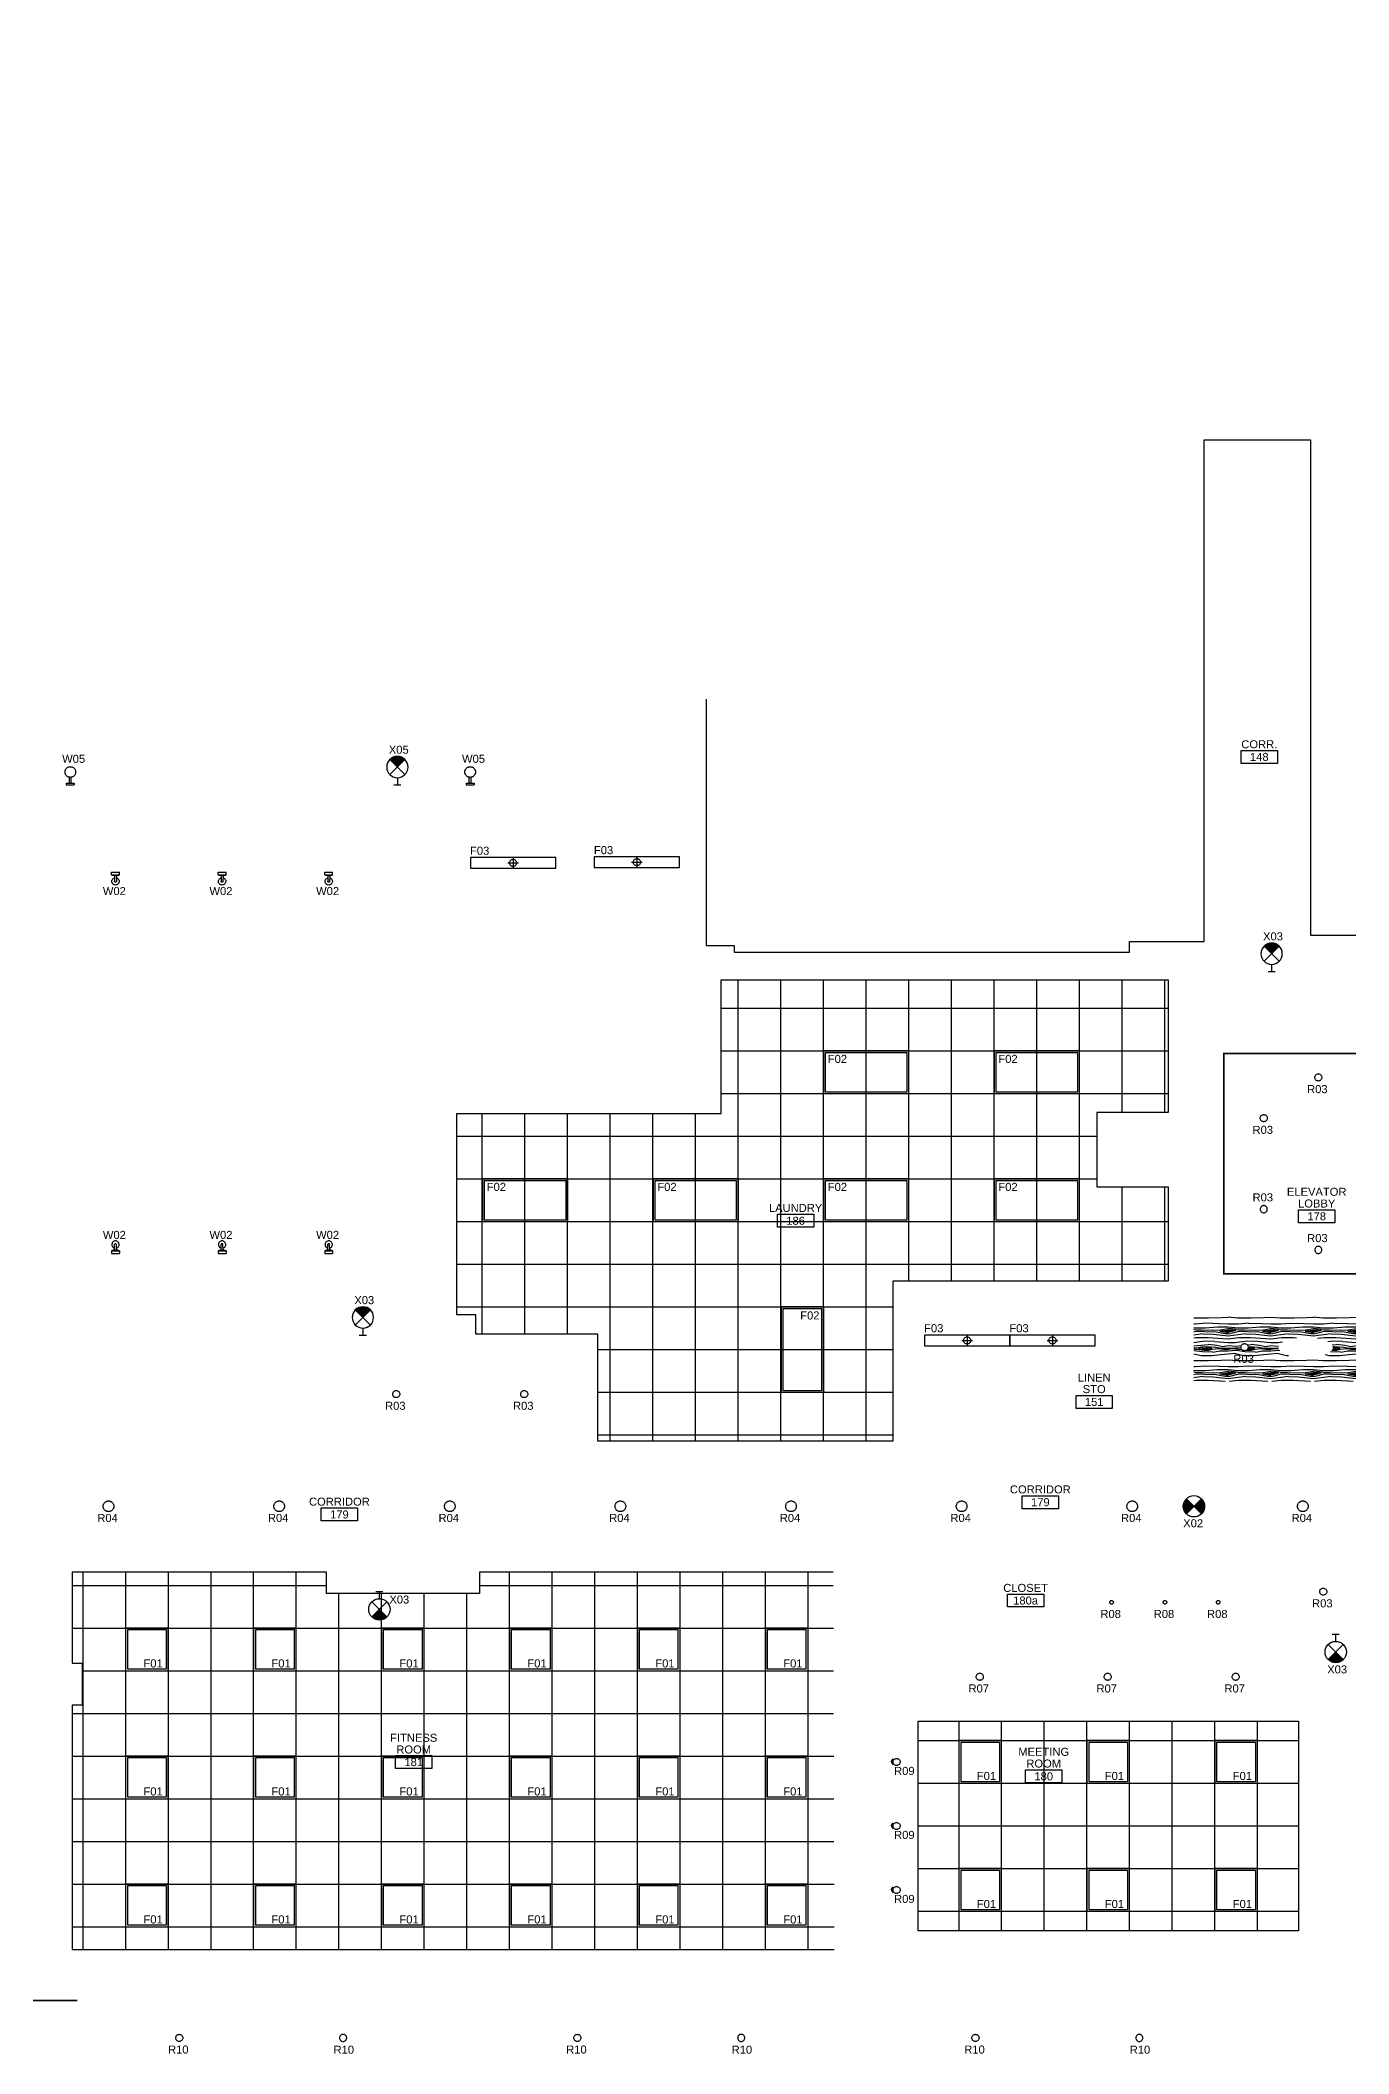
# Model space of a CAD drawing. Extents: x 5683 to 9752, y 823 to 3054.
# Drawn here: x 7108 to 7844, y 835 to 1968 of the extents above; entities that cross this region are included whole.
import ezdxf
from ezdxf.enums import TextEntityAlignment as Align
from ezdxf.xclip import XClip

# ---------------------------------------------------------------- set-up
doc = ezdxf.new("R2010")
doc.units = 0
doc.header["$LTSCALE"] = 48
doc.header["$MEASUREMENT"] = 0
doc.header["$XCLIPFRAME"] = 0
doc.linetypes.add('HIDDEN2', pattern=[0.1875, 0.125, -0.0625])
doc.linetypes.add('PHANTOM2', pattern=[1.25, 0.625, -0.125, 0.125, -0.125, 0.125, -0.125])
for name, color, linetype in [('_0_Objects', 8, 'Continuous'), ('A-Clng-Fixture', 8, 'Continuous'), ('A-Clng-Grid', 8, 'Continuous'), ('A-Tag-Rm(48)', 8, 'Continuous')]:
    doc.layers.add(name, color=color, linetype=linetype)
doc.styles.get("Standard").update_dxf_attribs({"font": 'arial.ttf'})
pattern_1 = [(45, (18.6875, 1882.125), (-0.088388348, 0.088388348), [])]

# ---------------------------------------------------------------- blocks, each defined once
blk = doc.blocks.new('JELLY JAR WALL SCONCE')
for p, q in [((-2.2, 1.5), (2.2, 1.5)), ((-2.2, 1.5), (-2.2, 0)), ((-2.2, 0), (2.2, 0)), ((-0.6, 2), (-0.5, 5.1)), ((0.6, 2), (0.5, 5.1)), ((2.2, 1.5), (2.2, 0))]:
    blk.add_line(p, q)
for centre, radius, start, end in [((0, -3.3), 5.31, 64.9424, 115.0576), ((0, 5.1), 2.06, 286.3551, 253.6449), ((0, 5.1), 0.503, 355.3832, 184.6168)]:
    blk.add_arc(centre, radius, start, end)
blk.add_attdef('WXX', (-7.1, 8.3), '', height=4.5)
blk = doc.blocks.new('3IN ROUND DL')
blk.add_circle((0, 0), 2)
blk.add_attdef('RXX', (-6.3125, -8.8125), '', height=4.5)
blk = doc.blocks.new('6IN ROUND DL')
blk.add_circle((0, 0), 3)
blk.add_attdef('RXX', (-6.3125, -8.8125), '', height=4.5)
blk = doc.blocks.new('2X2 FLUOR')
for points in [[(0, -24), (24, -24), (24, 0), (0, 0)], [(1, -23), (23, -23), (23, -1), (1, -1)]]:
    blk.add_lwpolyline(points, close=True)
blk.add_attdef('FXX', (10.0625, -22.125), '', height=4.5)
blk = doc.blocks.new('2IN ROUND DL')
blk.add_circle((0, 0), 1)
blk.add_attdef('RXX', (-6.3125, -8.8125), '', height=4.5)
blk = doc.blocks.new('4IN ROUND WW')
for q in [(-1.7, 2), (1.7, 2)]:
    blk.add_line((0, 3), q)
blk.add_circle((0, 0), 2)
blk.add_attdef('RXX', (-6.3, -8.8), '', height=4.5)
blk = doc.blocks.new('48in Linear FLUOR')
for p, q in [((-3, 0), (3, 0)), ((0, 3), (0, -3))]:
    blk.add_line(p, q)
blk.add_lwpolyline([(-24, -3), (24, -3), (24, 3), (-24, 3)], close=True)
blk.add_circle((0, 0), 2)
blk.add_attdef('FXX', (10.2, 4.6), '', height=4.5)
blk = doc.blocks.new('2X4 FLUOR')
for points in [[(0, -24), (48, -24), (48, 0), (0, 0)], [(1, -23), (47, -23), (47, -1), (1, -1)]]:
    blk.add_lwpolyline(points, close=True)
blk.add_attdef('FXX', (34.25, -22.125), '', height=4.5)
blk = doc.blocks.new('CYLINDER WALL LIGHT')
for p, q in [((-2.3, 1), (-2.3, 0)), ((-2.3, 1), (2.2, 1)), ((-2.3, 0), (2.2, 0)), ((-0.5, 1), (-0.5, 4.3)), ((0.5, 1), (0.5, 4.3)), ((2.2, 1), (2.2, 0))]:
    blk.add_line(p, q)
blk.add_circle((0, 7.2), 3)
blk.add_attdef('WXX', (-6.4, 12), '', height=4.5)
blk = doc.blocks.new('Ceiling Plan Ground Level')
h = blk.add_hatch()
h.set_pattern_fill('WOOD_5', color=256, scale=24, pattern_type=2)
h.set_pattern_definition([(349.6952, (-2176.684, 727.855), (144.0000231, -23.999877), [2.68327, -265.64486]), (0, (-2174.044, 727.375), (24, 24), [2.64, -21.36]), (18.4349, (-2171.404, 727.375), (48.00001, 23.999962), [2.27683, -73.61782]), (172.875, (-2169.244, 728.095), (168.0000091, -23.9999588), [1.93495, -191.55924]), (174.8056, (-2171.164, 728.335), (240.0000161, -23.9998854), [2.6509, -262.43777]), (194.0362, (-2173.804, 728.575), (-72.000013, -23.999953), [2.96863, -95.98589]), (9.4623, (-2174.764, 727.855), (120.0000186, 23.9999553), [1.45987, -144.52644]), (353.6598, (-2173.324, 728.095), (-191.9999857, 24.0000379), [2.1733, -215.15594]), (185.7106, (-2171.164, 727.855), (-215.9999862, -24.0000316), [2.41198, -238.78505]), (168.6901, (-2173.564, 727.615), (96.000018, -23.999943), [1.22376, -121.1527]), (354.8056, (-2178.844, 727.615), (-240.0000161, 23.9998854), [2.6509, -262.43777]), (348.6901, (-2176.204, 727.375), (-96.000018, 23.999943), [2.44752, -119.92894]), (0, (-2173.804, 726.895), (24, 24), [2.88, -21.12]), (20.556, (-2170.924, 726.895), (120.0000443, 47.999904), [2.05056, -203.00554]), (3.8141, (-2169.0039, 727.615), (335.9999842, 24.000147), [3.60799, -357.19111]), (354.8056, (-2165.404, 727.855), (-240.0000161, 23.9998854), [2.6509, -262.43777]), (0, (-2162.764, 727.615), (24, 24), [2.64, -21.36]), (5.1944, (-2184.124, 727.615), (240.0000161, 23.9998854), [2.6509, -262.43777]), (354.8056, (-2181.484, 727.855), (-240.0000161, 23.9998854), [2.6509, -262.43777]), (0, (-2184.124, 728.095), (24, 24), [1.44, -22.56]), (5.1944, (-2182.684, 728.095), (240.0000161, 23.9998854), [2.6509, -262.43777]), (0, (-2180.044, 728.335), (24, 24), [2.4, -21.6]), (10.3048, (-2177.644, 728.335), (-144.0000231, -23.999877), [2.68327, -265.64486]), (5.1944, (-2175.004, 728.815), (240.0000161, 23.9998854), [2.6509, -262.43777]), (354.8056, (-2172.364, 729.055), (-240.0000161, 23.9998854), [2.6509, -262.43777]), (354.8056, (-2169.724, 728.815), (-240.0000161, 23.9998854), [2.6509, -262.43777]), (351.8699, (-2167.084, 728.575), (-143.9999946, 23.9999845), [3.3941, -166.3115]), (0, (-2163.724, 728.095), (24, 24), [3.6, -20.4]), (347.4712, (-2164.684, 713.695), (120.0000077, -23.9999905), [2.21268, -219.05638]), (354.2894, (-2162.524, 713.215), (-215.9999862, 24.0000316), [2.41198, -238.78505]), (8.1301, (-2164.684, 713.695), (143.9999946, 23.9999845), [1.69706, -168.00857]), (9.4623, (-2163.004, 713.935), (120.0000186, 23.9999553), [2.91972, -143.06657]), (0, (-2184.124, 714.415), (24, 24), [2.88, -21.12]), (350.5377, (-2181.244, 714.415), (-120.0000186, 23.9999553), [1.45987, -144.52644]), (201.8014, (-2179.804, 714.175), (72.0000066, 23.999998), [1.29245, -127.95151]), (192.9946, (-2181.0039, 713.695), (216.0000184, 47.99994186), [3.20201, -316.99793]), (352.875, (-2162.044, 713.695), (-168.0000091, 23.9999588), [1.93495, -191.55924]), (7.125, (-2162.044, 713.695), (168.0000091, 23.9999588), [1.93495, -191.55924]), (0, (-2184.124, 713.935), (24, 24), [1.92, -22.08]), (194.0362, (-2182.204, 713.935), (-72.000013, -23.999953), [1.97909, -96.97546]), (356.6335, (-2178.8439, 714.655), (-383.99998373, 24.0002631), [4.08706, -404.61823]), (357.7094, (-2174.7639, 714.415), (-576.0000031, 23.99989808), [6.0048, -594.47501]), (3.1798, (-2168.7639, 714.175), (408.00001206, 23.999785), [4.32667, -428.3395]), (9.4623, (-2164.444, 714.415), (120.0000186, 23.9999553), [4.37959, -141.60672]), (10.3048, (-2184.124, 712.255), (-144.0000231, -23.999877), [2.68327, -265.64486]), (15.9454, (-2181.484, 712.735), (-96.000003, -23.9999973), [3.49445, -171.22819]), (0, (-2178.124, 713.695), (24, 24), [3.12, -20.88]), (351.8699, (-2175.004, 713.695), (-143.9999946, 23.9999845), [3.3941, -166.3115]), (3.5763, (-2171.6439, 713.215), (360.0000157, 23.9997772), [3.84749, -380.90177]), (351.2538, (-2167.8039, 713.455), (167.9999841, -24.0001007), [3.1567, -312.51401]), (345.9638, (-2164.684, 712.975), (-72.000013, 23.999953), [2.96863, -95.98589]), (0, (-2161.804, 712.255), (24, 24), [1.68, -22.32]), (174.8056, (-2178.844, 714.655), (240.0000161, -23.9998854), [5.30177, -259.7869]), (355.2364, (-2184.1239, 716.095), (-264.0000227, 23.9997968), [5.77997, -283.21831]), (0, (-2178.364, 715.615), (24, 24), [5.52, -18.48]), (4.0856, (-2172.8439, 715.615), (312.0000036, 23.9999072), [6.73711, -330.11892]), (0, (-2166.124, 716.095), (24, 24), [6, -18]), (7.125, (-2184.124, 711.055), (168.0000091, 23.9999588), [5.80483, -187.68936]), (6.3402, (-2178.364, 711.775), (191.9999857, 24.0000379), [4.34659, -212.98265]), (357.5104, (-2174.0439, 712.255), (-527.99998751, 24.00042877), [5.52521, -546.99629]), (353.4802, (-2168.5239, 712.015), (-623.99999498, 71.99998861), [8.45467, -837.01325]), (3.0128, (-2184.1239, 726.655), (432.00000028, 24.0000985), [4.56631, -452.06484]), (351.8699, (-2179.564, 726.895), (-143.9999946, 23.9999845), [5.09117, -164.61446]), (357.6141, (-2174.5239, 726.175), (-552.00001257, 23.9995865), [5.76499, -570.73478]), (10.6197, (-2168.7639, 725.935), (-263.9999617, -48.000194), [3.90691, -386.78477]), (0, (-2164.924, 726.655), (24, 24), [4.8, -19.2]), (356.8202, (-2184.1239, 729.535), (-408.00001206, 23.999785), [4.32667, -428.3395]), (6.009, (-2179.8039, 729.295), (-239.99999402, -23.99998362), [4.5852, -453.93415]), (6.7098, (-2175.2439, 729.775), (-216.00002395, -23.99985315), [4.10813, -406.70568]), (354.2894, (-2171.164, 730.255), (-215.9999862, 24.0000316), [4.82395, -236.37307]), (347.9052, (-2166.3639, 729.775), (-215.99996644, 48.0001616), [3.43627, -340.19143]), (9.4623, (-2163.004, 729.055), (120.0000186, 23.9999553), [2.91972, -143.06657]), (3.8141, (-2184.1239, 724.975), (335.9999842, 24.000147), [3.60799, -357.19111]), (347.1957, (-2180.5239, 725.215), (-311.99994833, 72.0001773), [5.41464, -536.05003]), (0, (-2175.244, 724.015), (24, 24), [6, -18]), (5.4403, (-2169.2439, 724.015), (-264.0000075, -23.9998409), [5.0628, -501.21775]), (6.7098, (-2164.2039, 724.495), (-216.00002395, -23.99985315), [4.10813, -406.70568]), (0, (-2184.124, 731.215), (24, 24), [4.08, -19.92]), (8.1301, (-2180.044, 731.215), (143.9999946, 23.9999845), [6.78823, -162.9174]), (357.6141, (-2173.3239, 732.175), (-552.00001257, 23.9995865), [5.76499, -570.73478]), (354.4725, (-2167.5639, 731.935), (504.00004127, -47.99964911), [7.47475, -740.001]), (6.8428, (-2184.1239, 709.375), (-407.99998477, -48.00019195), [6.04306, -598.26151]), (0, (-2178.124, 710.095), (24, 24), [6.72, -17.28]), (356.3478, (-2171.4039, 710.095), (-744.000022613, 47.999695165), [11.30294, -1118.99258]), (0, (-2184.124, 717.775), (24, 24), [5.76, -18.24]), (4.7636, (-2178.3639, 717.775), (264.0000227, 23.9997968), [5.77997, -283.21831]), (358.1524, (-2172.6039, 718.255), (-720.00001114, 23.99986415), [7.44386, -736.94314]), (357.2737, (-2165.1639, 718.015), (-480.00000708, 23.99990443), [5.04571, -499.52539]), (354.8056, (-2184.124, 721.615), (-240.0000161, 23.9998854), [5.30177, -259.7869]), (0, (-2178.844, 721.135), (24, 24), [7.68, -16.32]), (1.9092, (-2171.1639, 721.135), (695.99997676, 24.00058179), [7.20401, -713.19588]), (3.5763, (-2163.9639, 721.375), (360.0000157, 23.9997772), [3.84749, -380.90177])])
edge = h.paths.add_edge_path()
edge.add_arc((1737.3, -1383.2), 2, 0, 360)
h.paths.add_polyline_path([(1698.8, -1377.6), (1699.1, -1377.6), (1699.3, -1377.6), (1699.6, -1377.6), (1699.9, -1377.6), (1700.1, -1377.6), (1700.4, -1377.6), (1700.6, -1377.6), (1700.9, -1377.6), (1701.2, -1377.6), (1701.4, -1377.6), (1701.7, -1377.7), (1701.9, -1377.7), (1702.2, -1377.7), (1702.5, -1377.7), (1702.7, -1377.7), (1703, -1377.7), (1703.2, -1377.8), (1703.5, -1377.8), (1703.7, -1377.8), (1704, -1377.8), (1704.2, -1377.9), (1704.5, -1377.9), (1704.7, -1377.9), (1705, -1378), (1705.2, -1378), (1705.5, -1378), (1705.7, -1378.1), (1705.9, -1378.1), (1706.2, -1378.1), (1706.4, -1378.2), (1706.7, -1378.2), (1706.9, -1378.3), (1707.1, -1378.3), (1707.3, -1378.4), (1707.6, -1378.4), (1707.8, -1378.5), (1708, -1378.5), (1708.2, -1378.6), (1708.5, -1378.6), (1708.7, -1378.7), (1708.9, -1378.7), (1709.1, -1378.8), (1709.3, -1378.9), (1709.5, -1378.9), (1709.7, -1379), (1709.9, -1379.1), (1710.1, -1379.1), (1710.3, -1379.2), (1710.5, -1379.3), (1710.6, -1379.3), (1710.8, -1379.4), (1711, -1379.5), (1711.2, -1379.5), (1711.4, -1379.6), (1711.5, -1379.7), (1711.7, -1379.8), (1711.8, -1379.8), (1712, -1379.9), (1712.2, -1380), (1712.3, -1380.1), (1712.5, -1380.2), (1712.6, -1380.2), (1712.7, -1380.3), (1712.9, -1380.4), (1713, -1380.5), (1713.1, -1380.6), (1713.3, -1380.7), (1713.4, -1380.8), (1713.5, -1380.8), (1713.6, -1380.9), (1713.7, -1381), (1713.8, -1381.1), (1713.9, -1381.2), (1714, -1381.3), (1714.1, -1381.4), (1714.2, -1381.5), (1714.3, -1381.6), (1714.4, -1381.7), (1714.4, -1381.8), (1714.5, -1381.8), (1714.6, -1381.9), (1714.6, -1382), (1714.7, -1382.1), (1714.7, -1382.2), (1714.8, -1382.3), (1714.8, -1382.4), (1714.9, -1382.5), (1714.9, -1382.6), (1714.9, -1382.7), (1715, -1382.8), (1715, -1382.9), (1715, -1383), (1715, -1383.1), (1715, -1383.2), (1715, -1383.3), (1715, -1383.4), (1715, -1383.5), (1715, -1383.6), (1715, -1383.7), (1715, -1383.8), (1715, -1383.9), (1714.9, -1384), (1714.9, -1384.1), (1714.9, -1384.2), (1714.8, -1384.3), (1714.8, -1384.4), (1714.7, -1384.5), (1714.7, -1384.6), (1714.6, -1384.7), (1714.6, -1384.8), (1714.5, -1384.8), (1714.4, -1384.9), (1714.4, -1385), (1714.3, -1385.1), (1714.2, -1385.2), (1714.1, -1385.3), (1714, -1385.4), (1713.9, -1385.5), (1713.8, -1385.6), (1713.7, -1385.7), (1713.6, -1385.8), (1713.5, -1385.9), (1713.4, -1385.9), (1713.3, -1386), (1713.1, -1386.1), (1713, -1386.2), (1712.9, -1386.3), (1712.7, -1386.4), (1712.6, -1386.4), (1712.5, -1386.5), (1712.3, -1386.6), (1712.2, -1386.7), (1712, -1386.8), (1711.8, -1386.8), (1711.7, -1386.9), (1711.5, -1387), (1711.4, -1387.1), (1711.2, -1387.2), (1711, -1387.2), (1710.8, -1387.3), (1710.6, -1387.4), (1710.5, -1387.4), (1710.3, -1387.5), (1710.1, -1387.6), (1709.9, -1387.6), (1709.7, -1387.7), (1709.5, -1387.8), (1709.3, -1387.8), (1709.1, -1387.9), (1708.9, -1387.9), (1708.7, -1388), (1708.5, -1388.1), (1708.2, -1388.1), (1708, -1388.2), (1707.8, -1388.2), (1707.6, -1388.3), (1707.3, -1388.3), (1707.1, -1388.4), (1706.9, -1388.4), (1706.7, -1388.5), (1706.4, -1388.5), (1706.2, -1388.5), (1705.9, -1388.6), (1705.7, -1388.6), (1705.5, -1388.7), (1705.2, -1388.7), (1705, -1388.7), (1704.7, -1388.8), (1704.5, -1388.8), (1704.2, -1388.8), (1704, -1388.9), (1703.7, -1388.9), (1703.5, -1388.9), (1703.2, -1388.9), (1703, -1389), (1702.7, -1389), (1702.5, -1389), (1702.2, -1389), (1701.9, -1389), (1701.7, -1389), (1701.4, -1389.1), (1701.2, -1389.1), (1700.9, -1389.1), (1700.6, -1389.1), (1700.4, -1389.1), (1700.1, -1389.1), (1699.9, -1389.1), (1699.6, -1389.1), (1699.3, -1389.1), (1699.1, -1389.1), (1698.8, -1389.1), (1698.6, -1389.1), (1698.3, -1389.1), (1698, -1389.1), (1697.8, -1389), (1697.5, -1389), (1697.3, -1389), (1697, -1389), (1696.7, -1389), (1696.5, -1389), (1696.2, -1388.9), (1696, -1388.9), (1695.7, -1388.9), (1695.5, -1388.9), (1695.2, -1388.8), (1695, -1388.8), (1694.7, -1388.8), (1694.5, -1388.8), (1694.2, -1388.7), (1694, -1388.7), (1693.7, -1388.6), (1693.5, -1388.6), (1693.3, -1388.6), (1693, -1388.5), (1692.8, -1388.5), (1692.6, -1388.4), (1692.3, -1388.4), (1692.1, -1388.3), (1691.9, -1388.3), (1691.6, -1388.2), (1691.4, -1388.2), (1691.2, -1388.1), (1691, -1388.1), (1690.8, -1388), (1690.6, -1388), (1690.3, -1387.9), (1690.1, -1387.9), (1689.9, -1387.8), (1689.7, -1387.7), (1689.5, -1387.7), (1689.3, -1387.6), (1689.1, -1387.5), (1689, -1387.5), (1688.8, -1387.4), (1688.6, -1387.3), (1688.4, -1387.3), (1688.2, -1387.2), (1688.1, -1387.1), (1687.9, -1387), (1687.7, -1387), (1687.6, -1386.9), (1687.4, -1386.8), (1687.2, -1386.7), (1687.1, -1386.7), (1686.9, -1386.6), (1686.8, -1386.5), (1686.7, -1386.4), (1686.5, -1386.3), (1686.4, -1386.2), (1686.3, -1386.2), (1686.1, -1386.1), (1686, -1386), (1685.9, -1385.9), (1685.8, -1385.8), (1685.7, -1385.7), (1685.6, -1385.6), (1685.5, -1385.5), (1685.4, -1385.4), (1685.3, -1385.4), (1685.2, -1385.3), (1685.1, -1385.2), (1685, -1385.1), (1684.9, -1385), (1684.9, -1384.9), (1684.8, -1384.8), (1684.7, -1384.7), (1684.7, -1384.6), (1684.6, -1384.5), (1684.6, -1384.4), (1684.5, -1384.3), (1684.5, -1384.2), (1684.4, -1384.1), (1684.4, -1384), (1684.4, -1383.9), (1684.4, -1383.8), (1684.3, -1383.7), (1684.3, -1383.6), (1684.3, -1383.5), (1684.3, -1383.4), (1684.3, -1383.3), (1684.3, -1383.2), (1684.3, -1383.2), (1684.3, -1383.1), (1684.3, -1383), (1684.4, -1382.9), (1684.4, -1382.8), (1684.4, -1382.7), (1684.4, -1382.6), (1684.5, -1382.5), (1684.5, -1382.4), (1684.6, -1382.3), (1684.6, -1382.2), (1684.7, -1382.1), (1684.7, -1382), (1684.8, -1381.9), (1684.9, -1381.8), (1684.9, -1381.7), (1685, -1381.6), (1685.1, -1381.5), (1685.2, -1381.4), (1685.3, -1381.3), (1685.4, -1381.2), (1685.5, -1381.2), (1685.6, -1381.1), (1685.7, -1381), (1685.8, -1380.9), (1685.9, -1380.8), (1686, -1380.7), (1686.1, -1380.6), (1686.3, -1380.5), (1686.4, -1380.5), (1686.5, -1380.4), (1686.7, -1380.3), (1686.8, -1380.2), (1686.9, -1380.1), (1687.1, -1380), (1687.2, -1380), (1687.4, -1379.9), (1687.6, -1379.8), (1687.7, -1379.7), (1687.9, -1379.7), (1688.1, -1379.6), (1688.2, -1379.5), (1688.4, -1379.4), (1688.6, -1379.4), (1688.8, -1379.3), (1689, -1379.2), (1689.1, -1379.2), (1689.3, -1379.1), (1689.5, -1379), (1689.7, -1379), (1689.9, -1378.9), (1690.1, -1378.8), (1690.3, -1378.8), (1690.6, -1378.7), (1690.8, -1378.7), (1691, -1378.6), (1691.2, -1378.6), (1691.4, -1378.5), (1691.6, -1378.4), (1691.9, -1378.4), (1692.1, -1378.3), (1692.3, -1378.3), (1692.6, -1378.3), (1692.8, -1378.2), (1693, -1378.2), (1693.3, -1378.1), (1693.5, -1378.1), (1693.7, -1378), (1694, -1378), (1694.2, -1378), (1694.5, -1377.9), (1694.7, -1377.9), (1695, -1377.9), (1695.2, -1377.8), (1695.5, -1377.8), (1695.7, -1377.8), (1696, -1377.8), (1696.2, -1377.7), (1696.5, -1377.7), (1696.7, -1377.7), (1697, -1377.7), (1697.3, -1377.7), (1697.5, -1377.7), (1697.8, -1377.6), (1698, -1377.6), (1698.3, -1377.6), (1698.6, -1377.6)])
edge = h.paths.add_edge_path()
edge.add_arc((1665.3, -1383.2), 2, 0, 360)
h.paths.add_polyline_path([(1636.8, -1364), (1765.8, -1364), (1765.8, -1402.4), (1636.8, -1402.4)])
at = {"layer": 'A-Clng-Grid'}
h = blk.add_hatch(dxfattribs=at)
h.set_pattern_fill('NET', color=256, scale=192)
h.set_pattern_definition([(0, (1476.402, -1216.596), (0, 24), []), (90, (1476.402, -1216.596), (-24, 1e-15), [])])
h.paths.add_polyline_path([(1222, -1251.7), (1365, -1251.7), (1370.8, -1251.7), (1370.8, -1176.5), (1588.1, -1176.5), (1622.4, -1176.5), (1622.4, -1203.5), (1622.4, -1251.3), (1582.1, -1251.3), (1582.1, -1293), (1622.4, -1293), (1622.4, -1346), (1467.4, -1346), (1467.4, -1436), (1301.5, -1436), (1301.5, -1375.8), (1232.7, -1375.8), (1232.7, -1365), (1222, -1365)])
h = blk.add_hatch(dxfattribs=at)
h.set_pattern_fill('NET', color=256, scale=192)
h.set_pattern_definition([(0, (1323.736, -1541.246), (0, 24), []), (90, (1323.736, -1541.246), (-24, 1e-15), [])])
h.paths.add_polyline_path([(1005.6, -1722), (1438.5, -1722), (1438.5, -1509.7), (1234.8, -1509.7), (1234.8, -1521.7), (1148.8, -1521.7), (1148.8, -1509.7), (1005.6, -1509.7), (1005.6, -1561), (1011.3, -1561), (1011.3, -1584.5), (1005.6, -1584.5)])
h = blk.add_hatch(dxfattribs=at)
h.set_pattern_fill('NET', color=256, scale=192)
h.set_pattern_definition([(0, (1672.615, -1604.473), (0, 24), []), (90, (1672.615, -1604.473), (-24, 1e-15), [])])
h.paths.add_polyline_path([(1695.6, -1711.5), (1695.6, -1593.5), (1481.6, -1593.5), (1481.6, -1711.5)])
blk.add_lwpolyline([(1362.4, -648.1), (1362.4, -1157.2), (1378.1, -1157.2), (1378.1, -1161.1), (1600.5, -1161.1), (1600.5, -1155), (1636.5, -1155), (1642.5, -1155), (1642.5, -872.9), (1702.5, -872.9), (1702.5, -1151.4), (1744.5, -1151.5), (1744.5, -1157.6), (1982.6, -1157.6), (1982.6, -648.1), (1362.4, -648.1)])
at = {"layer": 'A-Clng-Fixture', "linetype": 'HIDDEN2', "ltscale": 0.5, "const_width": 1}
blk.add_lwpolyline([(1653.6, -1218), (1760, -1218), (1760, -1342), (1653.6, -1342)], close=True, dxfattribs=at)
at = {"layer": 'A-Clng-Fixture', "linetype": 'PHANTOM2', "ltscale": 0.5, "const_width": 1}
blk.add_lwpolyline([(1008.5, -1750.7), (536.5, -1750.7)], dxfattribs=at)
at = {"layer": 'A-Clng-Grid'}
for points in [[(1222, -1251.7), (1365, -1251.7), (1365, -1251.7), (1370.8, -1251.7), (1370.8, -1176.5), (1588.1, -1176.5), (1622.4, -1176.5), (1622.4, -1203.5), (1622.4, -1251.3), (1582.1, -1251.3), (1582.1, -1293), (1622.4, -1293), (1622.4, -1346), (1467.4, -1346), (1467.4, -1436), (1301.5, -1436), (1301.5, -1375.8), (1232.7, -1375.8), (1232.7, -1365), (1222, -1365)], [(1005.6, -1509.7), (1005.6, -1561), (1011.3, -1561), (1011.3, -1584.5), (1005.6, -1584.5), (1005.6, -1722), (1005.6, -1722), (1438.5, -1722), (1438.5, -1722), (1438.5, -1509.7), (1234.8, -1509.7), (1234.8, -1521.7), (1148.8, -1521.7), (1148.8, -1509.7)], [(1481.6, -1593.5), (1695.6, -1593.5), (1695.6, -1711.5), (1481.6, -1711.5)]]:
    blk.add_lwpolyline(points, close=True, dxfattribs=at)
at = {"layer": 'A-Clng-Fixture'}
ref = blk.add_blockref('CYLINDER WALL LIGHT', (1004.6, -1066.9), dxfattribs=at)
ref.add_attrib('WXX', 'W05', (1000, -1054.5), dxfattribs={"layer": '0', "height": 4.5})
ref = blk.add_blockref('CYLINDER WALL LIGHT', (1229.6, -1066.9), dxfattribs=at)
ref.add_attrib('WXX', 'W05', (1225, -1054.5), dxfattribs={"layer": '0', "height": 4.5})
ref = blk.add_blockref('48in Linear FLUOR', (1253.7, -1110.8), dxfattribs=at)
ref.add_attrib('FXX', 'F03', (1229.5, -1106.2), dxfattribs={"layer": '0', "height": 4.5})
ref = blk.add_blockref('48in Linear FLUOR', (1323.4, -1110.4), dxfattribs=at)
ref.add_attrib('FXX', 'F03', (1299.2, -1105.9), dxfattribs={"layer": '0', "height": 4.5})
ref = blk.add_blockref('JELLY JAR WALL SCONCE', (1030, -1116.1), dxfattribs=dict(at, xscale=-1, rotation=180))
ref.add_attrib('WXX', 'W02', (1022.9, -1128.9), dxfattribs={"layer": '0', "height": 4.5})
ref = blk.add_blockref('JELLY JAR WALL SCONCE', (1090, -1116.1), dxfattribs=dict(at, xscale=-1, rotation=180))
ref.add_attrib('WXX', 'W02', (1082.9, -1128.9), dxfattribs={"layer": '0', "height": 4.5})
ref = blk.add_blockref('JELLY JAR WALL SCONCE', (1150, -1116.1), dxfattribs=dict(at, xscale=-1, rotation=180))
ref.add_attrib('WXX', 'W02', (1142.9, -1128.9), dxfattribs={"layer": '0', "height": 4.5})
ref = blk.add_blockref('2X4 FLUOR', (1476.4, -1240.6), dxfattribs=dict(at, rotation=180))
ref.add_attrib('FXX', 'F02', (1430.8, -1223.3), dxfattribs={"layer": '0', "height": 4.5})
ref = blk.add_blockref('2X4 FLUOR', (1572.4, -1240.6), dxfattribs=dict(at, rotation=180))
ref.add_attrib('FXX', 'F02', (1526.8, -1223.3), dxfattribs={"layer": '0', "height": 4.5})
for name, p, values in [('3IN ROUND DL', (1706.8, -1231.5), {'RXX': 'R03'}), ('3IN ROUND DL', (1676.1, -1254.4), {'RXX': 'R03'}), ('JELLY JAR WALL SCONCE', (1030, -1330.6), {'WXX': 'W02'}), ('JELLY JAR WALL SCONCE', (1090, -1330.6), {'WXX': 'W02'}), ('JELLY JAR WALL SCONCE', (1150, -1330.6), {'WXX': 'W02'}), ('3IN ROUND DL', (1665.3, -1383.2), {'RXX': 'R03'}), ('3IN ROUND DL', (1188, -1409.6), {'RXX': 'R03'}), ('3IN ROUND DL', (1260, -1409.6), {'RXX': 'R03'}), ('6IN ROUND DL', (1026.1, -1472.7), {'RXX': 'R04'}), ('6IN ROUND DL', (1122.1, -1472.7), {'RXX': 'R04'}), ('6IN ROUND DL', (1218.1, -1472.7), {'RXX': 'R04'}), ('6IN ROUND DL', (1314.1, -1472.7), {'RXX': 'R04'}), ('6IN ROUND DL', (1410.1, -1472.7), {'RXX': 'R04'}), ('6IN ROUND DL', (1506.1, -1472.7), {'RXX': 'R04'}), ('6IN ROUND DL', (1602.1, -1472.7), {'RXX': 'R04'}), ('6IN ROUND DL', (1698.1, -1472.7), {'RXX': 'R04'}), ('2IN ROUND DL', (1590.5, -1526.7), {'RXX': 'R08'}), ('2IN ROUND DL', (1620.5, -1526.7), {'RXX': 'R08'}), ('2IN ROUND DL', (1650.5, -1526.7), {'RXX': 'R08'}), ('3IN ROUND DL', (1709.6, -1520.7), {'RXX': 'R03'}), ('2X2 FLUOR', (1035.7, -1541.2), {'FXX': 'F01'}), ('2X2 FLUOR', (1107.7, -1541.2), {'FXX': 'F01'}), ('2X2 FLUOR', (1179.7, -1541.2), {'FXX': 'F01'}), ('2X2 FLUOR', (1251.7, -1541.2), {'FXX': 'F01'}), ('2X2 FLUOR', (1323.7, -1541.2), {'FXX': 'F01'}), ('2X2 FLUOR', (1395.7, -1541.2), {'FXX': 'F01'}), ('3IN ROUND DL', (1516.3, -1568.6), {'RXX': 'R07'}), ('3IN ROUND DL', (1588.3, -1568.6), {'RXX': 'R07'}), ('3IN ROUND DL', (1660.3, -1568.6), {'RXX': 'R07'}), ('2X2 FLUOR', (1504.6, -1604.5), {'FXX': 'F01'}), ('2X2 FLUOR', (1576.6, -1604.5), {'FXX': 'F01'}), ('2X2 FLUOR', (1648.6, -1604.5), {'FXX': 'F01'}), ('2X2 FLUOR', (1035.7, -1613.2), {'FXX': 'F01'}), ('2X2 FLUOR', (1107.7, -1613.2), {'FXX': 'F01'}), ('2X2 FLUOR', (1179.7, -1613.2), {'FXX': 'F01'}), ('2X2 FLUOR', (1251.7, -1613.2), {'FXX': 'F01'}), ('2X2 FLUOR', (1323.7, -1613.2), {'FXX': 'F01'}), ('2X2 FLUOR', (1395.7, -1613.2), {'FXX': 'F01'}), ('2X2 FLUOR', (1035.7, -1685.2), {'FXX': 'F01'}), ('2X2 FLUOR', (1107.7, -1685.2), {'FXX': 'F01'}), ('2X2 FLUOR', (1179.7, -1685.2), {'FXX': 'F01'}), ('2X2 FLUOR', (1251.7, -1685.2), {'FXX': 'F01'}), ('2X2 FLUOR', (1323.7, -1685.2), {'FXX': 'F01'}), ('2X2 FLUOR', (1395.7, -1685.2), {'FXX': 'F01'}), ('2X2 FLUOR', (1504.6, -1676.5), {'FXX': 'F01'}), ('2X2 FLUOR', (1576.6, -1676.5), {'FXX': 'F01'}), ('2X2 FLUOR', (1648.6, -1676.5), {'FXX': 'F01'}), ('3IN ROUND DL', (1065.9, -1771.7), {'RXX': 'R10'}), ('3IN ROUND DL', (1289.9, -1771.7), {'RXX': 'R10'}), ('3IN ROUND DL', (1513.9, -1771.7), {'RXX': 'R10'})]:
    blk.add_blockref(name, p, dxfattribs=at).add_auto_attribs(values)
ref = blk.add_blockref('2X4 FLUOR', (1284.5, -1312.6), dxfattribs=dict(at, rotation=180))
ref.add_attrib('FXX', 'F02', (1238.9, -1295.3), dxfattribs={"layer": '0', "height": 4.5})
ref = blk.add_blockref('2X4 FLUOR', (1380.5, -1312.6), dxfattribs=dict(at, rotation=180))
ref.add_attrib('FXX', 'F02', (1334.9, -1295.3), dxfattribs={"layer": '0', "height": 4.5})
ref = blk.add_blockref('2X4 FLUOR', (1476.4, -1312.6), dxfattribs=dict(at, rotation=180))
ref.add_attrib('FXX', 'F02', (1430.8, -1295.3), dxfattribs={"layer": '0', "height": 4.5})
ref = blk.add_blockref('2X4 FLUOR', (1572.4, -1312.6), dxfattribs=dict(at, rotation=180))
ref.add_attrib('FXX', 'F02', (1526.8, -1295.3), dxfattribs={"layer": '0', "height": 4.5})
ref = blk.add_blockref('3IN ROUND DL', (1676.1, -1305.6), dxfattribs=dict(at, xscale=-1, rotation=180))
ref.add_attrib('RXX', 'R03', (1669.8, -1301.2), dxfattribs={"layer": '0', "height": 4.5})
ref = blk.add_blockref('3IN ROUND DL', (1706.8, -1328.5), dxfattribs=dict(at, xscale=-1, rotation=180))
ref.add_attrib('RXX', 'R03', (1700.5, -1324.1), dxfattribs={"layer": '0', "height": 4.5})
ref = blk.add_blockref('2X4 FLUOR', (1404.5, -1408.6), dxfattribs=dict(at, rotation=90))
ref.add_attrib('FXX', 'F02', (1415.3, -1367.6), dxfattribs={"layer": '0', "height": 4.5})
ref = blk.add_blockref('48in Linear FLUOR', (1509.2, -1379.4), dxfattribs=at)
ref.add_attrib('FXX', 'F03', (1485, -1374.8), dxfattribs={"layer": '0', "height": 4.5})
ref = blk.add_blockref('48in Linear FLUOR', (1557.2, -1379.4), dxfattribs=at)
ref.add_attrib('FXX', 'F03', (1533, -1374.8), dxfattribs={"layer": '0', "height": 4.5})
ref = blk.add_blockref('4IN ROUND WW', (1469.5, -1616.5), dxfattribs=dict(at, rotation=90))
ref.add_attrib('RXX', 'R09', (1468.1, -1623.8), dxfattribs={"layer": '0', "height": 4.5})
ref = blk.add_blockref('4IN ROUND WW', (1469.5, -1652.5), dxfattribs=dict(at, rotation=90))
ref.add_attrib('RXX', 'R09', (1468.1, -1659.8), dxfattribs={"layer": '0', "height": 4.5})
ref = blk.add_blockref('4IN ROUND WW', (1469.5, -1688.5), dxfattribs=dict(at, rotation=90))
ref.add_attrib('RXX', 'R09', (1468.1, -1695.8), dxfattribs={"layer": '0', "height": 4.5})
ref = blk.add_blockref('3IN ROUND DL', (1158.1, -1771.7), dxfattribs=dict(at, xscale=-1))
ref.add_attrib('RXX', 'R10', (1152.7, -1780.6), dxfattribs={"layer": '0', "height": 4.5})
ref = blk.add_blockref('3IN ROUND DL', (1382.1, -1771.7), dxfattribs=dict(at, xscale=-1))
ref.add_attrib('RXX', 'R10', (1376.7, -1780.6), dxfattribs={"layer": '0', "height": 4.5})
ref = blk.add_blockref('3IN ROUND DL', (1606.1, -1771.7), dxfattribs=dict(at, xscale=-1))
ref.add_attrib('RXX', 'R10', (1600.7, -1780.6), dxfattribs={"layer": '0', "height": 4.5})
blk = doc.blocks.new('Rm Tag')
blk.add_lwpolyline([(-0.212, 0.076), (0.212, 0.076), (0.212, -0.076), (-0.212, -0.076)], close=True)
for p in [(0, 0.286), (0, 0.149), (0, 0)]:
    blk.add_attdef('XXX', text='', height=0.0938).set_placement(p, align=Align.MIDDLE_CENTER)
blk = doc.blocks.new('*U54')
h = blk.add_hatch()
h.set_pattern_fill('ANSI31', color=256)
h.set_pattern_definition([(45, (18.6875, 1892.125), (-0.088388348, 0.088388348), [])])
h.paths.add_polyline_path([(4.2, 14.2, 0.414214), (-4.2, 14.2), (0, 10)])
for p, q in [((4.2, 5.8), (-4.2, 14.2)), ((4.2, 14.2), (-4.2, 5.8)), ((2, 0), (-2, 0)), ((0, 4), (0, 0))]:
    blk.add_line(p, q)
blk.add_circle((0, 10), 6)
blk.add_attdef('X00', (-5.6, 18), '', height=4.5)
blk = doc.blocks.new('exit sign- double faced')
h = blk.add_hatch()
h.set_pattern_fill('ANSI31', color=256)
h.set_pattern_definition(pattern_1)
h.paths.add_polyline_path([(4.2, 4.2, 0.414214), (-4.2, 4.2), (0, 0)])
h = blk.add_hatch()
h.set_pattern_fill('ANSI31', color=256)
h.set_pattern_definition(pattern_1)
h.paths.add_polyline_path([(4.2, -4.2, -0.414214), (-4.2, -4.2), (0, 0)])
for p, q in [((4.2, -4.2), (-4.2, 4.2)), ((4.2, 4.2), (-4.2, -4.2))]:
    blk.add_line(p, q)
blk.add_circle((0, 0), 6)
blk.add_attdef('X00', (-5.6, 8), '', height=4.5)

msp = doc.modelspace()

# ---------------------------------------------------------------- block references
at = {"layer": '_0_Objects'}
ref = msp.add_blockref('Ceiling Plan Ground Level', (6120, 2616), dxfattribs=at)
XClip(ref).set_block_clipping_path([(1204.875, -1018.8125), (1204.875, -1442.7428022054), (1448.0011034992, -1442.7428022054), (1448.0000000148, -1815.6875), (2120.0000000148, -1815.8738431458), (2114.5666663635, -1175.3578022054), (2112.7500000148, -1176.9129023146), (2152.8136034992, -1132.625), (1964.5, -1132.5), (1734.5, -1132.5), (1734.5, -847.25), (1608.3125, -847.25), (1608.3125, -1144.9375), (1380.75, -1144.9375), (1380.8125, -1018.8125)])
ref = msp.add_blockref('Ceiling Plan Ground Level', (6120, 2616), dxfattribs=at)
XClip(ref).set_block_clipping_path([(872.75, -921.625), (872.75, -1018.8125), (1241.5, -1018.8125), (1241.5, -1436.7428022054), (1433.625, -1439.75), (1434.6875, -1792.1863431458), (486.0760248584, -1792.1863431458), (486.9375, -921.625), (596.75, -921.625)])
at = {"layer": 'A-Clng-Fixture'}
ref = msp.add_blockref('*U54', (7308.6, 1549.1), dxfattribs=dict(at, xscale=-1))
ref.add_attrib('X00', 'X05', (7303.8, 1566.6), dxfattribs={"layer": '0', "height": 4.5})
ref = msp.add_blockref('*U54', (7800.5, 1444.1), dxfattribs=dict(at, xscale=-1))
ref.add_attrib('X00', 'X03', (7795.7, 1461.6), dxfattribs={"layer": '0', "height": 4.5})
ref = msp.add_blockref('*U54', (7289.2, 1239.5), dxfattribs=dict(at, xscale=-1))
ref.add_attrib('X00', 'X03', (7284.4, 1257), dxfattribs={"layer": '0', "height": 4.5})
ref = msp.add_blockref('exit sign- double faced', (7756.8, 1143.3), dxfattribs=dict(at, rotation=90))
ref.add_attrib('X00', 'X02', (7750.8, 1131.5), dxfattribs={"layer": '0', "height": 4.5})
ref = msp.add_blockref('*U54', (7298.5, 1095.3), dxfattribs=dict(at, rotation=180))
ref.add_attrib('X00', 'X03', (7304.1, 1088.6), dxfattribs={"layer": '0', "height": 4.5})
ref = msp.add_blockref('*U54', (7836.6, 1071.3), dxfattribs=dict(at, rotation=180))
ref.add_attrib('X00', 'X03', (7831.8, 1049.3), dxfattribs={"layer": '0', "height": 4.5})
at = {"layer": 'A-Tag-Rm(48)'}
ref = msp.add_blockref('Rm Tag', (7793.6, 1564.8), dxfattribs=dict(at, xscale=48, yscale=48, zscale=48))
ref.add_attrib('XXX', 'CORR.', dxfattribs={"layer": '0', "height": 4.5}).set_placement((7793.6, 1571.9), align=Align.MIDDLE_CENTER)
ref.add_attrib('XXX', '148', dxfattribs={"layer": '0', "height": 4.5}).set_placement((7793.6, 1564.8), align=Align.MIDDLE_CENTER)
ref = msp.add_blockref('Rm Tag', (7825.9, 1306.4), dxfattribs=dict(at, xscale=48, yscale=48, zscale=48))
ref.add_attrib('XXX', 'ELEVATOR', dxfattribs={"layer": '0', "height": 4.5}).set_placement((7825.9, 1320.2), align=Align.MIDDLE_CENTER)
ref.add_attrib('XXX', 'LOBBY', dxfattribs={"layer": '0', "height": 4.5}).set_placement((7825.9, 1313.6), align=Align.MIDDLE_CENTER)
ref.add_attrib('XXX', '178', dxfattribs={"layer": '0', "height": 4.5}).set_placement((7825.9, 1306.4), align=Align.MIDDLE_CENTER)
ref = msp.add_blockref('Rm Tag', (7532.7, 1303.9), dxfattribs=dict(at, xscale=48, yscale=48, zscale=48))
ref.add_attrib('XXX', 'LAUNDRY', dxfattribs={"layer": '0', "height": 4.5}).set_placement((7532.7, 1311.1), align=Align.MIDDLE_CENTER)
ref.add_attrib('XXX', '186', dxfattribs={"layer": '0', "height": 4.5}).set_placement((7532.7, 1303.9), align=Align.MIDDLE_CENTER)
ref = msp.add_blockref('Rm Tag', (7700.7, 1202), dxfattribs=dict(at, xscale=48, yscale=48, zscale=48))
ref.add_attrib('XXX', 'LINEN', dxfattribs={"layer": '0', "height": 4.5}).set_placement((7700.7, 1215.7), align=Align.MIDDLE_CENTER)
ref.add_attrib('XXX', 'STO', dxfattribs={"layer": '0', "height": 4.5}).set_placement((7700.7, 1209.2), align=Align.MIDDLE_CENTER)
ref.add_attrib('XXX', '151', dxfattribs={"layer": '0', "height": 4.5}).set_placement((7700.7, 1202), align=Align.MIDDLE_CENTER)
ref = msp.add_blockref('Rm Tag', (7276, 1138.7), dxfattribs=dict(at, xscale=48, yscale=48, zscale=48))
ref.add_attrib('XXX', 'CORRIDOR', dxfattribs={"layer": '0', "height": 4.5}).set_placement((7276, 1145.9), align=Align.MIDDLE_CENTER)
ref.add_attrib('XXX', '179', dxfattribs={"layer": '0', "height": 4.5}).set_placement((7276, 1138.7), align=Align.MIDDLE_CENTER)
ref = msp.add_blockref('Rm Tag', (7670.4, 1145.6), dxfattribs=dict(at, xscale=48, yscale=48, zscale=48))
ref.add_attrib('XXX', 'CORRIDOR', dxfattribs={"layer": '0', "height": 4.5}).set_placement((7670.4, 1152.8), align=Align.MIDDLE_CENTER)
ref.add_attrib('XXX', '179', dxfattribs={"layer": '0', "height": 4.5}).set_placement((7670.4, 1145.6), align=Align.MIDDLE_CENTER)
ref = msp.add_blockref('Rm Tag', (7662.1, 1090.3), dxfattribs=dict(at, xscale=48, yscale=48, zscale=48))
ref.add_attrib('XXX', 'CLOSET', dxfattribs={"layer": '0', "height": 4.5}).set_placement((7662.1, 1097.4), align=Align.MIDDLE_CENTER)
ref.add_attrib('XXX', '180a', dxfattribs={"layer": '0', "height": 4.5}).set_placement((7662.1, 1090.3), align=Align.MIDDLE_CENTER)
ref = msp.add_blockref('Rm Tag', (7317.8, 999.4), dxfattribs=dict(at, xscale=48, yscale=48, zscale=48))
ref.add_attrib('XXX', 'FITNESS', dxfattribs={"layer": '0', "height": 4.5}).set_placement((7317.8, 1013.1), align=Align.MIDDLE_CENTER)
ref.add_attrib('XXX', 'ROOM', dxfattribs={"layer": '0', "height": 4.5}).set_placement((7317.8, 1006.5), align=Align.MIDDLE_CENTER)
ref.add_attrib('XXX', '181', dxfattribs={"layer": '0', "height": 4.5}).set_placement((7317.8, 999.4), align=Align.MIDDLE_CENTER)
ref = msp.add_blockref('Rm Tag', (7672.3, 991.4), dxfattribs=dict(at, xscale=48, yscale=48, zscale=48))
ref.add_attrib('XXX', 'MEETING', dxfattribs={"layer": '0', "height": 4.5}).set_placement((7672.3, 1005.2), align=Align.MIDDLE_CENTER)
ref.add_attrib('XXX', 'ROOM', dxfattribs={"layer": '0', "height": 4.5}).set_placement((7672.3, 998.6), align=Align.MIDDLE_CENTER)
ref.add_attrib('XXX', '180', dxfattribs={"layer": '0', "height": 4.5}).set_placement((7672.3, 991.4), align=Align.MIDDLE_CENTER)

doc.saveas('drawing.dxf')
